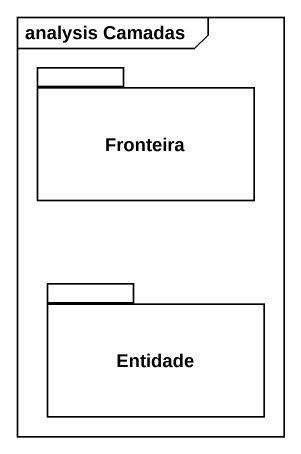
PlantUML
@startuml
mainframe analysis Camadas
package Fronteira {
}
package Entidade {
}
@enduml
